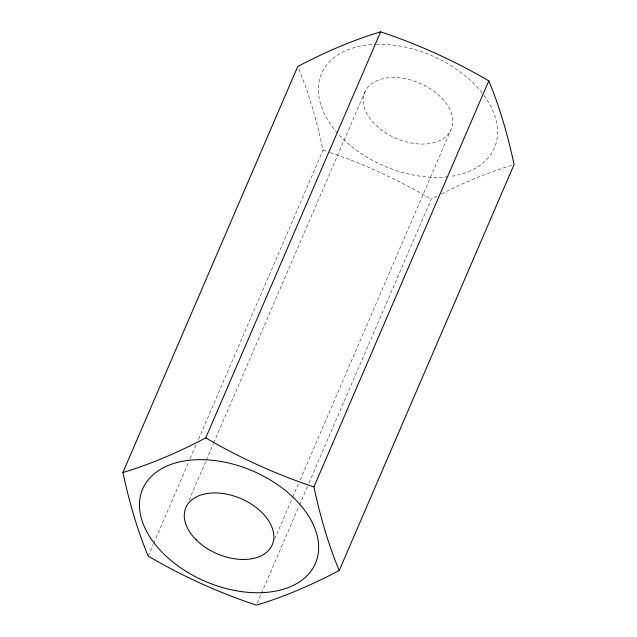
<?xml version="1.0" encoding="UTF-8"?>
<svg xmlns="http://www.w3.org/2000/svg" width="637" height="637" viewBox="0 0 637 637"><rect width="100%" height="100%" fill="white"/><g stroke="black" fill="none" stroke-linecap="round" stroke-linejoin="round"><path stroke-width="0.48" stroke-dasharray="3.19 2.39" d="M148.206 556.117L153.31 544.253M153.708 543.345L188.679 462.136M190.248 458.489L196.538 443.885M198.505 439.331L323.07 150.085C317.035 122.224 309.455 94.626 298.482 68.278M188.982 500.395L205.886 461.14M206.284 460.225L213.363 443.79M213.753 442.882L365.128 91.394M274.627 539.221L292.319 498.134M292.709 497.226L298.61 483.531M300.178 479.876L450.773 130.211A47.027 30.043 23.3 0 0 397.934 77.69A47.027 30.043 23.3 0 0 375.145 124.502A47.027 30.043 23.3 0 0 450.773 130.211M257.149 603.327L261.082 594.202M261.473 593.286L299.199 505.698M299.589 504.783L307.448 486.533M309.017 482.886L431.233 199.118L437.245 196.108M441.545 193.966C464.19 182.27 487.854 172.547 512.252 165.118M323.07 150.085L329.433 152.378M330.34 152.705C365.527 164.497 399.168 180.478 431.233 199.118M483.937 95.391A94.053 60.077 23.3 0 1 449.897 176.473M448.098 176.704A94.053 60.077 23.3 0 1 338.167 133.818M337.506 133.077A94.053 60.077 23.3 0 1 375.257 44.335M376.212 44.295A94.053 60.077 23.3 0 1 483.364 94.618"/><path stroke-width="0.96" d="M122.909 472.487L297.774 66.455C324.329 52.545 351.863 40.41 380.639 31.85C418.302 44.343 454.571 60.794 488.794 80.883C500.061 107.82 507.96 136.007 514.091 164.513L339.226 570.545C312.671 584.455 285.137 596.59 256.361 605.15C218.698 592.657 182.429 576.206 148.206 556.117C136.939 529.18 129.04 500.993 122.909 472.487C151.678 463.927 179.212 451.792 205.767 437.882L380.639 31.85M339.226 570.545C327.959 543.608 320.061 515.429 313.93 486.915L488.794 80.883M313.93 486.915C276.259 474.422 239.998 457.963 205.767 437.882M163.438 553.593A94.053 60.077 23.3 0 0 314.694 565.019A94.053 60.077 23.3 0 0 209.024 459.978A94.053 60.077 23.3 0 0 163.438 553.593M196.244 539.897A47.027 30.043 23.3 0 0 271.872 545.606A47.027 30.043 23.3 0 0 219.032 493.086A47.027 30.043 23.3 0 0 196.244 539.897"/></g></svg>
